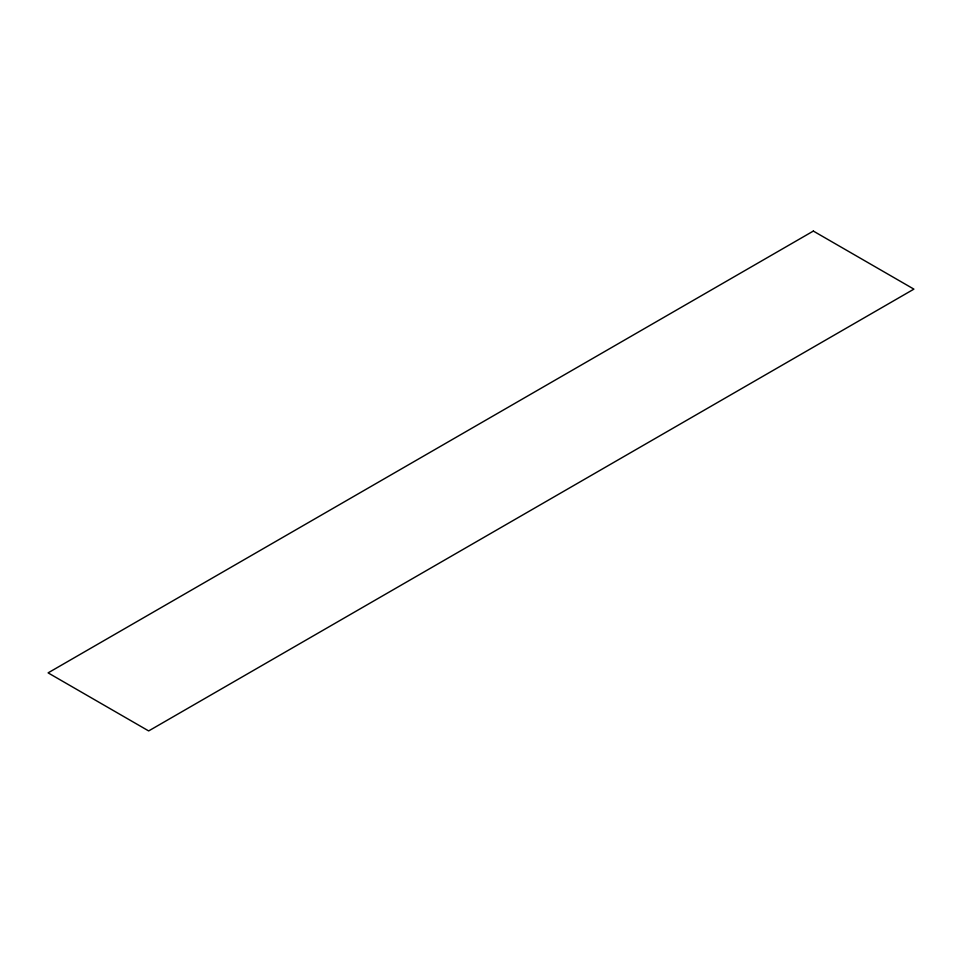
<?xml version="1.0" encoding="UTF-8"?>
<svg xmlns="http://www.w3.org/2000/svg" width="962" height="962" viewBox="0 0 962 962"><rect width="100%" height="100%" fill="white"/><g stroke="black" fill="none" stroke-linecap="round" stroke-linejoin="round"><path stroke-width="1.44" d="M813.335 231.072L48.1 672.871L148.665 730.928L913.9 289.129L813.335 231.072"/></g></svg>
